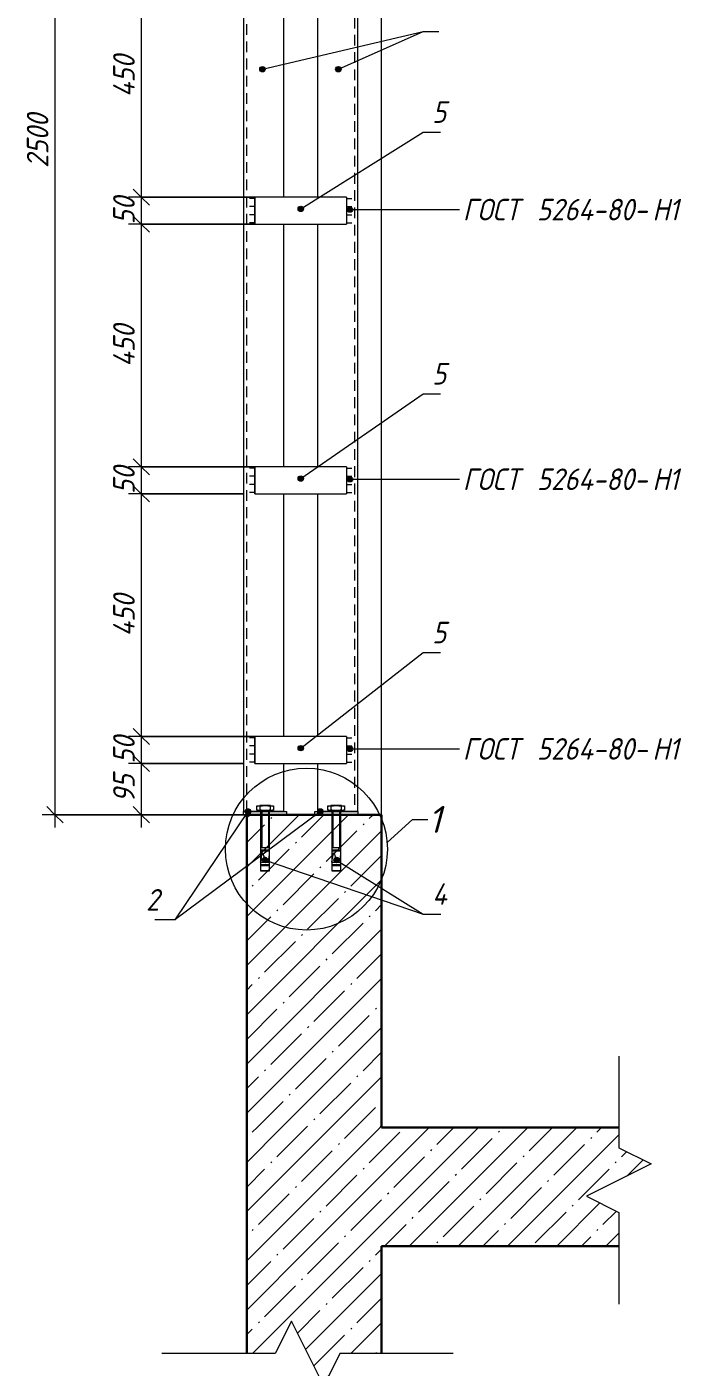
# Model space of a CAD drawing. Header units: millimetres. Extents: x 1525 to 46824, y -520 to 14115.
# Drawn here: x 19847 to 21060, y 3675 to 6161 of the extents above; entities that cross this region are included whole.
import ezdxf

# ---------------------------------------------------------------- set-up
doc = ezdxf.new("R2010")
doc.units = ezdxf.units.MM
doc.linetypes.add('200_ШТРИХ_ш1п0_6_', pattern=[32, 20, -12])
for name, color, linetype, lineweight in [('A-ANNO-DIMS', 7, 'Continuous', 9), ('A-ANNO-DIMS-20', 7, 'Continuous', 9), ('A-DETL-1', 7, 'Continuous', 5), ('A-DETL-2', 7, '200_ШТРИХ_ш1п0_6_', 5), ('A-DETL-GENF-1', 7, 'Continuous', 5), ('A-FLOR-FNSH-1', 7, 'Continuous', 30), ('A-FLOR-PATT-1', 7, 'Continuous', 5), ('A-GENM', 7, 'Continuous', 9), ('A-GENM-IDEN', 7, 'Continuous', 9), ('A-WALL-1', 7, 'Continuous', 30), ('A-WALL-PATT-1', 7, 'Continuous', 5), ('G-ANNO-TEXT', 7, 'Continuous', 9), ('S-COLS', 7, 'Continuous', 9)]:
    doc.layers.add(name, color=color, linetype=linetype, lineweight=lineweight)
doc.styles.add('ISOCPEUR_I_1', font='isocpeui.ttf', dxfattribs={"width": 0.9, "height": 40})
doc.styles.add('ISOCPEUR_I_2', font='isocpeui.ttf', dxfattribs={"height": 50})
doc.dimstyles.new('ISO-2_0_0_9К_СРЕДНИЙ', dxfattribs={"dimscale": 304.8, "dimtxt": 39.839247, "dimasz": 0.098425, "dimexe": 0.07874, "dimexo": 0, "dimgap": 0, "dimtad": 1, "dimdec": 0, "dimzin": 0, "dimdsep": 46, "dimtxsty": 'ISOCPEUR_I_1', "dimblk1": 'OBLIQUE', "dimblk2": 'OBLIQUE', "dimsah": 1, "dimcen": 0.09, "dimdle": 0.07874, "dimazin": 0, "dimtfac": 1, "dimtdec": 4, "dimtix": 1, "dimtmove": 0, "dimatfit": 3, "dimfxl": 1, "dimtvp": 1, "dimtolj": 1, "dimtzin": 0, "dimarcsym": 2})
pattern_1 = [(45, (21781.83, 4305), (-45.6197, 45.6197), []), (45, (21827.45, 4305), (-45.6197, 45.6197), [80.645, -16.129, 2.682, -13.447])]

# ---------------------------------------------------------------- blocks, each defined once
blk = doc.blocks.new('Фахверк_Влож_Полоса боковая - Полоса_Фахверка-25655111-АР1_1_Ф-11 и Ф-11_1_2-3 эт_ - зависимый')
at = {"layer": 'A-GENM'}
for p, q in [((-85, 6795), (-85, 6845)), ((85, 6845), (-85, 6845)), ((85, 6845), (85, 6795)), ((-85, 6795), (85, 6795))]:
    blk.add_line(p, q, dxfattribs=at)
blk = doc.blocks.new('Фахверк_Влож_Уголок - Уголок_Фахверка-25655112-АР1_1_Ф-11 и Ф-11_1_2-3 эт_ - зависимый')
at = {"layer": 'A-GENM'}
for p, q in [((31, 7170), (31, 6845)), ((106, 4706), (106, 7170)), ((31, 6795), (31, 6345)), ((31, 6295), (31, 5845)), ((31, 5795), (31, 5345)), ((31, 5295), (31, 4845)), ((31, 4795), (31, 4706)), ((106, 4706), (31, 4706))]:
    blk.add_line(p, q, dxfattribs=at)
blk = doc.blocks.new('Фахверк_Влож_Полоса нижняя - Полоса_Фахверка-25617960-АР1_1_Ф-11 и Ф-11_1_2-3 эт_ - зависимый')
at = {"layer": 'A-GENM'}
for p, q in [((26, 4700), (26, 4706)), ((26, 4706), (106, 4706)), ((106, 4706), (106, 4700))]:
    blk.add_line(p, q, dxfattribs=at)
blk = doc.blocks.new('Фахверк_Влож_Полоса нижняя - Полоса_Фахверка-V1-АР1_1_Ф-11 и Ф-11_1_2-3 эт_ - зависимый')
at = {"layer": 'A-GENM'}
for p, q in [((-106, 4700), (-106, 4706)), ((-106, 4706), (-26, 4706)), ((-106, 4700), (-100, 4700)), ((-26, 4706), (-26, 4700))]:
    blk.add_line(p, q, dxfattribs=at)
blk = doc.blocks.new('Фахверк_Влож_Уголок - Уголок_Фахверка-25655113-АР1_1_Ф-11 и Ф-11_1_2-3 эт_ - зависимый')
at = {"layer": 'A-GENM'}
for p, q in [((-106, 7170), (-31, 7170)), ((-106, 7170), (-106, 4706)), ((-31, 6845), (-31, 7170)), ((-31, 6345), (-31, 6795)), ((-31, 5845), (-31, 6295)), ((-31, 5345), (-31, 5795)), ((-31, 4845), (-31, 5295)), ((-31, 4706), (-31, 4795)), ((-31, 4706), (-106, 4706))]:
    blk.add_line(p, q, dxfattribs=at)
blk = doc.blocks.new('DET_L_Линия разрыва1 - М20-27084405-АР1_1_Ф-11 и Ф-11_1_2-3 эт_ - зависимый')
at = {"layer": 'A-DETL-GENF-1'}
for p, q in [((590, 4252.5), (590, 4082.5)), ((590, 4082.5), (650, 4052.5)), ((650, 4052.5), (530, 3992.5)), ((530, 3992.5), (590, 3962.5)), ((590, 3962.5), (590, 3792.5))]:
    blk.add_line(p, q, dxfattribs=at)
blk = doc.blocks.new('DET_L_Линия разрыва1 - М20-27084429-АР1_1_Ф-11 и Ф-11_1_2-3 эт_ - зависимый')
at = {"layer": 'A-DETL-GENF-1'}
for p, q in [((-17.2, 3761), (-47.2, 3701)), ((42.8, 3641), (-17.2, 3761)), ((-47.2, 3701), (-257.2, 3701)), ((72.8, 3701), (42.8, 3641)), ((282.8, 3701), (72.8, 3701))]:
    blk.add_line(p, q, dxfattribs=at)
blk = doc.blocks.new('DIMBLOCK5-АР1_1_Ф-11 и Ф-11_1_2-3 эт_ - зависимый')
at = {"layer": 'A-ANNO-DIMS-20'}
for p, q in [((20269.7, 6295), (20035.3, 6295)), ((20059.3, 6295), (20059.3, 5845)), ((20059.3, 6295), (20269.7, 6295)), ((20269.7, 5845), (20035.3, 5845)), ((20059.3, 5845), (20269.7, 5845))]:
    blk.add_line(p, q, dxfattribs=at)
at = {"layer": 'A-ANNO-DIMS-20', "lineweight": 20}
for p, q in [((20059.3, 6295), (20044.3, 6310)), ((20059.3, 6295), (20074.3, 6280)), ((20059.3, 5845), (20044.3, 5860)), ((20059.3, 5845), (20074.3, 5830))]:
    blk.add_line(p, q, dxfattribs=at)
at = {"layer": 'A-ANNO-DIMS-20', "color": 0, "insert": (20007.1, 6030.5), "char_height": 40, "width": 94.695, "attachment_point": 1, "rotation": 90, "line_spacing_factor": 1.149209, "style": 'ISOCPEUR_I_1'}
blk.add_mtext('450', dxfattribs=at)
blk = doc.blocks.new('_Oblique')
at = {"color": 0, "linetype": 'ByBlock', "lineweight": -2}
blk.add_line((-0.5, -0.5), (0.5, 0.5), dxfattribs=at)
blk = doc.blocks.new('DIMBLOCK6-АР1_1_Ф-11 и Ф-11_1_2-3 эт_ - зависимый')
at = {"layer": 'A-ANNO-DIMS-20'}
for p, q in [((20269.7, 5845), (20035.3, 5845)), ((20059.3, 5845), (20059.3, 5795)), ((20059.3, 5845), (20269.7, 5845)), ((20269.7, 5795), (20035.3, 5795)), ((20059.3, 5795), (20269.7, 5795))]:
    blk.add_line(p, q, dxfattribs=at)
at = {"layer": 'A-ANNO-DIMS-20', "lineweight": 20}
for p, q in [((20059.3, 5845), (20044.3, 5860)), ((20059.3, 5845), (20074.3, 5830)), ((20059.3, 5795), (20044.3, 5810)), ((20059.3, 5795), (20074.3, 5780))]:
    blk.add_line(p, q, dxfattribs=at)
at = {"layer": 'A-ANNO-DIMS-20', "color": 0, "insert": (20007.1, 5794.7), "char_height": 40, "width": 60.678, "attachment_point": 1, "rotation": 90, "line_spacing_factor": 1.149209, "style": 'ISOCPEUR_I_1'}
blk.add_mtext('50', dxfattribs=at)
blk = doc.blocks.new('DIMBLOCK7-АР1_1_Ф-11 и Ф-11_1_2-3 эт_ - зависимый')
at = {"layer": 'A-ANNO-DIMS-20'}
for p, q in [((20269.7, 5795), (20035.3, 5795)), ((20059.3, 5795), (20059.3, 5345)), ((20059.3, 5795), (20269.7, 5795)), ((20269.7, 5345), (20035.3, 5345)), ((20059.3, 5345), (20269.7, 5345))]:
    blk.add_line(p, q, dxfattribs=at)
at = {"layer": 'A-ANNO-DIMS-20', "lineweight": 20}
for p, q in [((20059.3, 5795), (20044.3, 5810)), ((20059.3, 5795), (20074.3, 5780)), ((20059.3, 5345), (20044.3, 5360)), ((20059.3, 5345), (20074.3, 5330))]:
    blk.add_line(p, q, dxfattribs=at)
at = {"layer": 'A-ANNO-DIMS-20', "color": 0, "insert": (20007.1, 5530.5), "char_height": 40, "width": 94.695, "attachment_point": 1, "rotation": 90, "line_spacing_factor": 1.149209, "style": 'ISOCPEUR_I_1'}
blk.add_mtext('450', dxfattribs=at)
blk = doc.blocks.new('DIMBLOCK8-АР1_1_Ф-11 и Ф-11_1_2-3 эт_ - зависимый')
at = {"layer": 'A-ANNO-DIMS-20'}
for p, q in [((20269.7, 5345), (20035.3, 5345)), ((20059.3, 5345), (20059.3, 5295)), ((20059.3, 5345), (20269.7, 5345)), ((20248.7, 5295), (20035.3, 5295)), ((20059.3, 5295), (20248.7, 5295))]:
    blk.add_line(p, q, dxfattribs=at)
at = {"layer": 'A-ANNO-DIMS-20', "lineweight": 20}
for p, q in [((20059.3, 5345), (20044.3, 5360)), ((20059.3, 5345), (20074.3, 5330)), ((20059.3, 5295), (20044.3, 5310)), ((20059.3, 5295), (20074.3, 5280))]:
    blk.add_line(p, q, dxfattribs=at)
at = {"layer": 'A-ANNO-DIMS-20', "color": 0, "insert": (20007.1, 5294.7), "char_height": 40, "width": 60.678, "attachment_point": 1, "rotation": 90, "line_spacing_factor": 1.149209, "style": 'ISOCPEUR_I_1'}
blk.add_mtext('50', dxfattribs=at)
blk = doc.blocks.new('DIMBLOCK9-АР1_1_Ф-11 и Ф-11_1_2-3 эт_ - зависимый')
at = {"layer": 'A-ANNO-DIMS-20'}
for p, q in [((20248.7, 5295), (20035.3, 5295)), ((20059.3, 5295), (20059.3, 4845)), ((20059.3, 5295), (20248.7, 5295)), ((20269.7, 4845), (20035.3, 4845)), ((20059.3, 4845), (20269.7, 4845))]:
    blk.add_line(p, q, dxfattribs=at)
at = {"layer": 'A-ANNO-DIMS-20', "lineweight": 20}
for p, q in [((20059.3, 5295), (20044.3, 5310)), ((20059.3, 5295), (20074.3, 5280)), ((20059.3, 4845), (20044.3, 4860)), ((20059.3, 4845), (20074.3, 4830))]:
    blk.add_line(p, q, dxfattribs=at)
at = {"layer": 'A-ANNO-DIMS-20', "color": 0, "insert": (20007.1, 5030.5), "char_height": 40, "width": 94.695, "attachment_point": 1, "rotation": 90, "line_spacing_factor": 1.149209, "style": 'ISOCPEUR_I_1'}
blk.add_mtext('450', dxfattribs=at)
blk = doc.blocks.new('DIMBLOCK10-АР1_1_Ф-11 и Ф-11_1_2-3 эт_ - зависимый')
at = {"layer": 'A-ANNO-DIMS-20', "lineweight": 20}
for p, q in [((20059.3, 4845), (20044.3, 4860)), ((20059.3, 4845), (20074.3, 4830)), ((20059.3, 4795), (20044.3, 4810)), ((20059.3, 4795), (20074.3, 4780))]:
    blk.add_line(p, q, dxfattribs=at)
at = {"layer": 'A-ANNO-DIMS-20'}
for p, q in [((20269.7, 4845), (20035.3, 4845)), ((20059.3, 4845), (20059.3, 4795)), ((20059.3, 4845), (20269.7, 4845)), ((20248.7, 4795), (20035.3, 4795)), ((20059.3, 4795), (20248.7, 4795))]:
    blk.add_line(p, q, dxfattribs=at)
at = {"layer": 'A-ANNO-DIMS-20', "color": 0, "insert": (20007.1, 4794.7), "char_height": 40, "width": 60.678, "attachment_point": 1, "rotation": 90, "line_spacing_factor": 1.149209, "style": 'ISOCPEUR_I_1'}
blk.add_mtext('50', dxfattribs=at)
blk = doc.blocks.new('DIMBLOCK11-АР1_1_Ф-11 и Ф-11_1_2-3 эт_ - зависимый')
at = {"layer": 'A-ANNO-DIMS-20', "lineweight": 20}
for p, q in [((20059.3, 4795), (20044.3, 4810)), ((20059.3, 4795), (20074.3, 4780)), ((20059.3, 4700), (20044.3, 4715)), ((20059.3, 4700), (20074.3, 4685))]:
    blk.add_line(p, q, dxfattribs=at)
at = {"layer": 'A-ANNO-DIMS-20'}
for p, q in [((20248.7, 4795), (20035.3, 4795)), ((20059.3, 4795), (20059.3, 4676)), ((20059.3, 4795), (20248.7, 4795)), ((20254.7, 4700), (20035.3, 4700)), ((20059.3, 4700), (20254.7, 4700))]:
    blk.add_line(p, q, dxfattribs=at)
at = {"layer": 'A-ANNO-DIMS-20', "color": 0, "insert": (20007.1, 4722.2), "char_height": 40, "width": 60.678, "attachment_point": 1, "rotation": 90, "line_spacing_factor": 1.149209, "style": 'ISOCPEUR_I_1'}
blk.add_mtext('95', dxfattribs=at)
blk = doc.blocks.new('DIMBLOCK12-АР1_1_Ф-11 и Ф-11_1_2-3 эт_ - зависимый')
at = {"layer": 'A-ANNO-DIMS-20', "lineweight": 20}
for p, q in [((19899.3, 7200), (19884.3, 7215)), ((19899.3, 7200), (19914.3, 7185)), ((19899.3, 4700), (19884.3, 4715)), ((19899.3, 4700), (19914.3, 4685))]:
    blk.add_line(p, q, dxfattribs=at)
at = {"layer": 'A-ANNO-DIMS-20'}
for p, q in [((19899.3, 7224), (19899.3, 4676)), ((20254.7, 7200), (19875.3, 7200)), ((19899.3, 7200), (20254.7, 7200)), ((20254.7, 4700), (19875.3, 4700)), ((19899.3, 4700), (20254.7, 4700))]:
    blk.add_line(p, q, dxfattribs=at)
at = {"layer": 'A-ANNO-DIMS-20', "color": 0, "insert": (19847.1, 5899.4), "char_height": 40, "width": 121.356, "attachment_point": 1, "rotation": 90, "line_spacing_factor": 1.149209, "style": 'ISOCPEUR_I_1'}
blk.add_mtext('2500', dxfattribs=at)

msp = doc.modelspace()

# ---------------------------------------------------------------- hatches: boundary and pattern name
at = {"layer": 'A-FLOR-PATT-1'}
h = msp.add_hatch(dxfattribs=at)
h.set_pattern_fill('FP_1', color=256, style=0, pattern_type=2)
h.set_pattern_definition(pattern_1)
h.paths.add_polyline_path([(20254.68582, 3900), (20944.68582, 3900), (20944.68582, 3962.45403), (20884.68582, 3992.45403), (21004.68582, 4052.45403), (20944.68582, 4082.45403), (20944.68582, 4120), (20254.68582, 4120)], flags=0)
at = {"layer": 'A-GENM-IDEN'}
h = msp.add_hatch(color=256, dxfattribs=at)
edge = h.paths.add_edge_path(flags=0)
edge.add_arc((20283.77151, 6082.38848), 5, 0, 360)
h = msp.add_hatch(color=256, dxfattribs=at)
edge = h.paths.add_edge_path(flags=0)
edge.add_arc((20424.56819, 6082.38848), 5, 0, 360)
h = msp.add_hatch(color=256, dxfattribs=at)
edge = h.paths.add_edge_path(flags=0)
edge.add_arc((20354.96467, 5823.32942), 5, 0, 360)
h = msp.add_hatch(color=256, dxfattribs=at)
edge = h.paths.add_edge_path(flags=0)
edge.add_arc((20354.96467, 5323.32942), 5, 0, 360)
h = msp.add_hatch(color=256, dxfattribs=at)
edge = h.paths.add_edge_path(flags=0)
edge.add_arc((20354.96467, 4823.32942), 5, 0, 360)
h = msp.add_hatch(color=256, dxfattribs=at)
edge = h.paths.add_edge_path(flags=0)
edge.add_arc((20256.87383, 4706), 5, 0, 360)
h = msp.add_hatch(color=256, dxfattribs=at)
edge = h.paths.add_edge_path(flags=0)
edge.add_arc((20391.22859, 4706), 5, 0, 360)
h = msp.add_hatch(color=256, dxfattribs=at)
edge = h.paths.add_edge_path(flags=0)
edge.add_arc((20288.60878, 4615.93568), 5, 0, 360)
h = msp.add_hatch(color=256, dxfattribs=at)
edge = h.paths.add_edge_path(flags=0)
edge.add_arc((20421.35074, 4615.93568), 5, 0, 360)
at = {"layer": 'A-WALL-PATT-1'}
h = msp.add_hatch(dxfattribs=at)
h.set_pattern_fill('FP_1', color=256, style=0, pattern_type=2)
h.set_pattern_definition(pattern_1)
h.paths.add_polyline_path([(20254.68582, 4120), (20504.68582, 4120), (20504.68582, 4700), (20254.68582, 4700)], flags=0)
h = msp.add_hatch(dxfattribs=at)
h.set_pattern_fill('FP_1', color=256, style=0, pattern_type=2)
h.set_pattern_definition(pattern_1)
h.paths.add_polyline_path([(20397.52326, 3641.01321), (20427.52326, 3701.01321), (20504.68582, 3701.01321), (20504.68582, 3900), (20254.68582, 3900), (20254.68582, 3701.01321), (20307.52326, 3701.01321), (20337.52326, 3761.01321), (20367.52326, 3701.01321)], flags=0)
at = {"layer": 'G-ANNO-TEXT'}
h = msp.add_hatch(color=256, dxfattribs=at)
edge = h.paths.add_edge_path(flags=0)
edge.add_arc((20446.16296, 5821.99135), 5, 0, 360)
h = msp.add_hatch(color=256, dxfattribs=at)
edge = h.paths.add_edge_path(flags=0)
edge.add_arc((20446.16296, 5321.99135), 5, 0, 360)
h = msp.add_hatch(color=256, dxfattribs=at)
edge = h.paths.add_edge_path(flags=0)
edge.add_arc((20446.16296, 4821.99135), 5, 0, 360)

# ---------------------------------------------------------------- linework, layer by layer
at = {"layer": 'A-DETL-1'}
for p, q in [((20269.68582, 5842.5), (20259.68582, 5842.5)), ((20269.68582, 5845), (20269.68582, 5795)), ((20439.68582, 5845), (20439.68582, 5795)), ((20439.68582, 5842.5), (20449.68582, 5842.5)), ((20269.68582, 5827.5), (20259.68582, 5827.5)), ((20439.68582, 5827.5), (20449.68582, 5827.5)), ((20269.68582, 5812.5), (20259.68582, 5812.5)), ((20269.68582, 5797.5), (20259.68582, 5797.5)), ((20439.68582, 5812.5), (20449.68582, 5812.5)), ((20439.68582, 5797.5), (20449.68582, 5797.5)), ((20269.68582, 5345), (20269.68582, 5295)), ((20439.68582, 5345), (20439.68582, 5295)), ((20269.68582, 5342.5), (20259.68582, 5342.5)), ((20269.68582, 5327.5), (20259.68582, 5327.5)), ((20439.68582, 5342.5), (20449.68582, 5342.5)), ((20439.68582, 5327.5), (20449.68582, 5327.5)), ((20269.68582, 5312.5), (20259.68582, 5312.5)), ((20269.68582, 5297.5), (20259.68582, 5297.5)), ((20439.68582, 5312.5), (20449.68582, 5312.5)), ((20439.68582, 5297.5), (20449.68582, 5297.5)), ((20269.68582, 4842.5), (20259.68582, 4842.5)), ((20269.68582, 4827.5), (20259.68582, 4827.5)), ((20269.68582, 4845), (20269.68582, 4795)), ((20439.68582, 4845), (20439.68582, 4795)), ((20439.68582, 4842.5), (20449.68582, 4842.5)), ((20439.68582, 4827.5), (20449.68582, 4827.5)), ((20269.68582, 4812.5), (20259.68582, 4812.5)), ((20269.68582, 4797.5), (20259.68582, 4797.5)), ((20439.68582, 4812.5), (20449.68582, 4812.5)), ((20439.68582, 4797.5), (20449.68582, 4797.5)), ((20273.27789, 4716.39795), (20278.7665, 4717.16681)), ((20273.27789, 4708.20467), (20273.27789, 4716.39795)), ((20278.7665, 4707.43581), (20273.27789, 4708.20467)), ((20301.3605, 4707.43581), (20276.01113, 4707.43581)), ((20276.01113, 4707.43581), (20276.01113, 4706)), ((20301.3605, 4706), (20276.01113, 4706)), ((20298.60514, 4717.18427), (20278.7665, 4717.18427)), ((20278.7665, 4717.18427), (20278.7665, 4707.43581)), ((20298.60514, 4707.43581), (20278.7665, 4707.43581)), ((20280.41972, 4706), (20280.41972, 4596)), ((20282.52816, 4706), (20282.52816, 4638.94232)), ((20283.14223, 4706), (20285.18496, 4706)), ((20294.84347, 4706), (20294.84347, 4638.94232)), ((20296.95192, 4596), (20296.95192, 4706)), ((20298.60514, 4707.43581), (20298.60514, 4717.18427)), ((20298.60514, 4717.16681), (20304.09374, 4716.39795)), ((20304.09374, 4708.20467), (20298.60514, 4707.43581)), ((20301.3605, 4706), (20301.3605, 4707.43581)), ((20304.09374, 4716.39795), (20304.09374, 4708.20467)), ((20405.27789, 4716.39795), (20410.7665, 4717.16681)), ((20405.27789, 4708.20467), (20405.27789, 4716.39795)), ((20410.7665, 4707.43581), (20405.27789, 4708.20467)), ((20433.3605, 4707.43581), (20408.01113, 4707.43581)), ((20408.01113, 4707.43581), (20408.01113, 4706)), ((20433.3605, 4706), (20408.01113, 4706)), ((20430.60514, 4717.18427), (20410.7665, 4717.18427)), ((20410.7665, 4717.18427), (20410.7665, 4707.43581)), ((20430.60514, 4707.43581), (20410.7665, 4707.43581)), ((20412.41972, 4706), (20412.41972, 4596)), ((20414.52816, 4706), (20414.52816, 4638.94232)), ((20415.14223, 4706), (20417.18496, 4706)), ((20426.84347, 4706), (20426.84347, 4638.94232)), ((20428.95192, 4596), (20428.95192, 4706)), ((20430.60514, 4707.43581), (20430.60514, 4717.18427)), ((20430.60514, 4717.16681), (20436.09374, 4716.39795)), ((20436.09374, 4708.20467), (20430.60514, 4707.43581)), ((20433.3605, 4706), (20433.3605, 4707.43581)), ((20436.09374, 4716.39795), (20436.09374, 4708.20467)), ((20280.41972, 4638.94232), (20296.95192, 4638.94232)), ((20280.41972, 4634.80927), (20296.95192, 4634.80927)), ((20280.41972, 4632.74274), (20296.95192, 4632.74274)), ((20282.48624, 4634.80927), (20282.48624, 4632.74274)), ((20282.57497, 4634.80927), (20282.57497, 4632.74274)), ((20412.41972, 4638.94232), (20428.95192, 4638.94232)), ((20412.41972, 4634.80927), (20428.95192, 4634.80927)), ((20412.41972, 4632.74274), (20428.95192, 4632.74274)), ((20414.48624, 4634.80927), (20414.48624, 4632.74274)), ((20414.57497, 4634.80927), (20414.57497, 4632.74274)), ((20280.41972, 4611.77981), (20296.95192, 4611.77981)), ((20280.41972, 4607.64676), (20296.95192, 4607.64676)), ((20281.39164, 4605.58023), (20295.97999, 4605.58023)), ((20412.41972, 4611.77981), (20428.95192, 4611.77981)), ((20412.41972, 4607.64676), (20428.95192, 4607.64676)), ((20413.39164, 4605.58023), (20427.97999, 4605.58023)), ((20296.95192, 4596), (20280.41972, 4596)), ((20280.41972, 4596), (20296.95192, 4596)), ((20428.95192, 4596), (20412.41972, 4596)), ((20412.41972, 4596), (20428.95192, 4596))]:
    msp.add_line(p, q, dxfattribs=at)
msp.add_circle((20365.37616, 4636.13346), 150, dxfattribs=at)
for centre, radius, start, end in [((20276.40675, 4711.87733), 4.22871, 56.08031185, 137.72360384), ((20276.40675, 4712.74275), 4.22871, 222.27639616, 303.91968815), ((20288.68582, 4673.46125), 42.8477, 76.61449587, 103.38550413), ((20288.68582, 4751.15883), 42.8477, 256.61449587, 283.38550413), ((20300.96488, 4711.87733), 4.22871, 42.27639616, 123.91968816), ((20300.96488, 4712.74275), 4.22871, 236.08031184, 317.72360384), ((20408.40675, 4711.87733), 4.22871, 56.08031185, 137.72360384), ((20408.40675, 4712.74275), 4.22871, 222.27639616, 303.91968815), ((20420.68582, 4673.46125), 42.8477, 76.61449587, 103.38550413), ((20420.68582, 4751.15883), 42.8477, 256.61449587, 283.38550413), ((20432.96488, 4711.87733), 4.22871, 42.27639616, 123.91968816), ((20432.96488, 4712.74275), 4.22871, 236.08031184, 317.72360384), ((20281.60032, 4606.9402), 1.37588, 210.89948546, 261.27655106), ((20295.77131, 4606.9402), 1.37588, 278.72344894, 329.10051461), ((20413.60032, 4606.9402), 1.37588, 210.89948546, 261.27655106), ((20427.77131, 4606.9402), 1.37588, 278.72344894, 329.10051461)]:
    msp.add_arc(centre, radius, start, end, dxfattribs=at)
for points in [[(20280.41972, 4611.77981), (20281.59956, 4616.49645), (20284.0615, 4641.95494), (20287.82258, 4604.48281), (20296.95192, 4616.47059), (20296.95192, 4627.4686)], [(20412.41972, 4611.77981), (20413.59956, 4616.49645), (20416.0615, 4641.95494), (20419.82258, 4604.48281), (20428.95192, 4616.47059), (20428.95192, 4627.4686)]]:
    msp.add_open_spline(points, degree=3, knots=[3.9471277548, 3.9471277548, 3.9471277548, 3.9471277548, 10.0959961781, 20.1294367149, 28.5838158581, 28.5838158581, 28.5838158581, 28.5838158581], dxfattribs=at)
at = {"layer": 'A-DETL-2'}
for p, q in [((20254.68582, 4706), (20254.68582, 7170)), ((20454.68582, 7170), (20454.68582, 4706))]:
    msp.add_line(p, q, dxfattribs=at)
at = {"layer": 'A-FLOR-FNSH-1'}
for p, q in [((20254.68582, 4120), (20254.68582, 3900)), ((20944.68582, 4120), (20504.68582, 4120)), ((20504.68582, 3900), (20944.68582, 3900))]:
    msp.add_line(p, q, dxfattribs=at)
at = {"layer": 'A-GENM-IDEN'}
for p, q in [((20283.77151, 6082.38848), (20581.74723, 6152.2928)), ((20424.56819, 6082.38848), (20581.74723, 6152.2928)), ((20581.74723, 6152.2928), (20611.06626, 6152.2928)), ((20581.74723, 6152.2928), (20611.06626, 6152.2928)), ((20354.96467, 5823.32942), (20581.74723, 5965.65779)), ((20581.74723, 5965.65779), (20613.96766, 5965.65779)), ((20354.96467, 5323.32942), (20581.74723, 5480.41306)), ((20581.74723, 5480.41306), (20613.96766, 5480.41306)), ((20354.96467, 4823.32942), (20581.74723, 5000.4733)), ((20581.74723, 5000.4733), (20613.96766, 5000.4733)), ((20391.22859, 4706), (20121.59558, 4504.89518)), ((20256.87383, 4706), (20121.59558, 4504.89518)), ((20288.60878, 4615.93568), (20581.74723, 4515.48812)), ((20421.35074, 4615.93568), (20581.74723, 4515.48812)), ((20121.59558, 4504.89518), (20084.23843, 4504.89518)), ((20121.59558, 4504.89518), (20084.23843, 4504.89518)), ((20581.74723, 4515.48812), (20614.61332, 4515.48812)), ((20581.74723, 4515.48812), (20614.61332, 4515.48812))]:
    msp.add_line(p, q, dxfattribs=at)
for centre in [(20283.77151, 6082.38848), (20424.56819, 6082.38848), (20354.96467, 5823.32942), (20354.96467, 5323.32942), (20354.96467, 4823.32942), (20256.87383, 4706), (20391.22859, 4706), (20288.60878, 4615.93568), (20421.35074, 4615.93568)]:
    msp.add_circle(centre, 5, dxfattribs=at)
at = {"layer": 'A-WALL-1'}
for p, q in [((20504.68582, 4700), (20254.68582, 4700)), ((20254.68582, 4700), (20254.68582, 4120)), ((20504.68582, 4120), (20504.68582, 4700)), ((20254.68582, 3900), (20254.68582, 3701.01321)), ((20504.68582, 3701.01321), (20504.68582, 3900))]:
    msp.add_line(p, q, dxfattribs=at)
at = {"layer": 'G-ANNO-TEXT'}
for p, q in [((20446.16296, 5821.99135), (20649.32486, 5821.99135)), ((20446.16296, 5321.99135), (20649.32486, 5321.99135)), ((20446.16296, 4821.99135), (20649.32486, 4821.99135)), ((20514.76883, 4648.36097), (20561.80901, 4691.21739)), ((20561.80901, 4691.21739), (20590.39195, 4691.21739))]:
    msp.add_line(p, q, dxfattribs=at)
for centre in [(20446.16296, 5821.99135), (20446.16296, 5321.99135), (20446.16296, 4821.99135)]:
    msp.add_circle(centre, 5, dxfattribs=at)
at = {"layer": 'S-COLS'}
msp.add_line((20504.68581, 4700), (20504.68581, 7200), dxfattribs=at)

# ---------------------------------------------------------------- block references
at = {"layer": 'A-DETL-GENF-1'}
for name in ['DET_L_Линия разрыва1 - М20-27084405-АР1_1_Ф-11 и Ф-11_1_2-3 эт_ - зависимый', 'DET_L_Линия разрыва1 - М20-27084429-АР1_1_Ф-11 и Ф-11_1_2-3 эт_ - зависимый']:
    msp.add_blockref(name, (20354.68581, 0), dxfattribs=at)
at = {"layer": 'A-GENM'}
for name, p in [('Фахверк_Влож_Уголок - Уголок_Фахверка-25655113-АР1_1_Ф-11 и Ф-11_1_2-3 эт_ - зависимый', (20354.68581, 0)), ('Фахверк_Влож_Уголок - Уголок_Фахверка-25655112-АР1_1_Ф-11 и Ф-11_1_2-3 эт_ - зависимый', (20354.68581, 0)), ('Фахверк_Влож_Полоса боковая - Полоса_Фахверка-25655111-АР1_1_Ф-11 и Ф-11_1_2-3 эт_ - зависимый', (20354.68581, -1000)), ('Фахверк_Влож_Полоса боковая - Полоса_Фахверка-25655111-АР1_1_Ф-11 и Ф-11_1_2-3 эт_ - зависимый', (20354.68581, -1500)), ('Фахверк_Влож_Полоса боковая - Полоса_Фахверка-25655111-АР1_1_Ф-11 и Ф-11_1_2-3 эт_ - зависимый', (20354.68581, -2000)), ('Фахверк_Влож_Полоса нижняя - Полоса_Фахверка-V1-АР1_1_Ф-11 и Ф-11_1_2-3 эт_ - зависимый', (20354.68581, 0)), ('Фахверк_Влож_Полоса нижняя - Полоса_Фахверка-25617960-АР1_1_Ф-11 и Ф-11_1_2-3 эт_ - зависимый', (20354.68581, 0))]:
    msp.add_blockref(name, p, dxfattribs=at)

# ---------------------------------------------------------------- texts
at = {"layer": 'A-GENM-IDEN', "char_height": 40, "attachment_point": 1, "style": 'ISOCPEUR_I_1'}
for s, insert, width in [('\\fISOCPEUR|b0|i1|c204|p34|;\\W.9;5', (20598.50332, 6022.8807), 31.746825), ('\\fISOCPEUR|b0|i1|c204|p34|;\\W.9;5', (20598.50332, 5537.63598), 31.746825), ('\\fISOCPEUR|b0|i1|c204|p34|;\\W.9;5', (20598.50332, 5057.69622), 31.746825), ('\\fISOCPEUR|b0|i1|c204|p34|;\\W.9;2', (20068.1793, 4562.1181), 31.746825), ('\\fISOCPEUR|b0|i1|c204|p34|;\\W.9;2', (20068.1793, 4562.1181), 31.746825), ('\\fISOCPEUR|b0|i1|c204|p34|;\\W.9;4', (20598.50332, 4572.71104), 37.518975), ('\\fISOCPEUR|b0|i1|c204|p34|;\\W.9;4', (20598.50332, 4572.71104), 37.518975)]:
    msp.add_mtext(s, dxfattribs=dict(at, insert=insert, width=width))
at = {"layer": 'G-ANNO-TEXT', "attachment_point": 1}
for s, insert, char_height, width, style in [('ГОСТ', (20655.32486, 5841.99135), 40, 138.5316, 'ISOCPEUR_I_1'), (' 5264-80-', (20769.62486, 5841.99135), 40, 287.1644625, 'ISOCPEUR_I_1'), ('\\fISOCPEUR|b0|i1|c204|p34|;\\W.9;Н', (21006.55923, 5841.99135), 40, 37.518975, 'ISOCPEUR_I_1'), ('\\fISOCPEUR|b0|i1|c204|p34|;\\W.9;1', (21037.51548, 5841.99135), 40, 23.0886, 'ISOCPEUR_I_1'), ('ГОСТ', (20655.32486, 5341.99135), 40, 138.5316, 'ISOCPEUR_I_1'), (' 5264-80-', (20769.62486, 5341.99135), 40, 287.1644625, 'ISOCPEUR_I_1'), ('\\fISOCPEUR|b0|i1|c204|p34|;\\W.9;Н', (21006.55923, 5341.99135), 40, 37.518975, 'ISOCPEUR_I_1'), ('\\fISOCPEUR|b0|i1|c204|p34|;\\W.9;1', (21037.51548, 5341.99135), 40, 23.0886, 'ISOCPEUR_I_1'), ('ГОСТ', (20655.32486, 4841.99135), 40, 138.5316, 'ISOCPEUR_I_1'), (' 5264-80-', (20769.62486, 4841.99135), 40, 287.1644625, 'ISOCPEUR_I_1'), ('\\fISOCPEUR|b0|i1|c204|p34|;\\W.9;Н', (21006.55923, 4841.99135), 40, 37.518975, 'ISOCPEUR_I_1'), ('\\fISOCPEUR|b0|i1|c204|p34|;\\W.9;1', (21037.51548, 4841.99135), 40, 23.0886, 'ISOCPEUR_I_1'), ('\\fISOCPEUR|b0|i1|c204|p34|;1', (20590.39195, 4716.21739), 50, 32.0675, 'ISOCPEUR_I_2')]:
    msp.add_mtext(s, dxfattribs=dict(at, insert=insert, char_height=char_height, width=width, style=style))

# ---------------------------------------------------------------- dimensions: what is measured, and where the dimension line sits
at = {"layer": 'A-ANNO-DIMS'}
for base, p1, p2, override, picture, middle in [((19899.34609, 4700), (20254.68582, 7200), (20254.68582, 4700), {"dimpost": '<>', "dimfxl": 2500}, 'DIMBLOCK12-АР1_1_Ф-11 и Ф-11_1_2-3 эт_ - зависимый', (19879.34609, 5950)), ((20059.34609, 5845), (20269.68582, 6295), (20269.68582, 5845), {"dimpost": '<>', "dimfxl": 450}, 'DIMBLOCK5-АР1_1_Ф-11 и Ф-11_1_2-3 эт_ - зависимый', (20039.34609, 6070)), ((20059.34609, 5795), (20269.68582, 5845), (20269.68582, 5795), {"dimpost": '<>', "dimfxl": 50}, 'DIMBLOCK6-АР1_1_Ф-11 и Ф-11_1_2-3 эт_ - зависимый', (20039.34609, 5820)), ((20059.34609, 5345), (20269.68582, 5795), (20269.68582, 5345), {"dimpost": '<>', "dimfxl": 450}, 'DIMBLOCK7-АР1_1_Ф-11 и Ф-11_1_2-3 эт_ - зависимый', (20039.34609, 5570)), ((20059.34609, 5295), (20269.68582, 5345), (20248.68582, 5295), {"dimpost": '<>', "dimfxl": 54.230987}, 'DIMBLOCK8-АР1_1_Ф-11 и Ф-11_1_2-3 эт_ - зависимый', (20039.34609, 5320)), ((20059.34609, 4845), (20248.68582, 5295), (20269.68582, 4845), {"dimpost": '<>', "dimfxl": 450.489734}, 'DIMBLOCK9-АР1_1_Ф-11 и Ф-11_1_2-3 эт_ - зависимый', (20039.34609, 5070)), ((20059.34609, 4795), (20269.68582, 4845), (20248.68582, 4795), {"dimpost": '<>', "dimfxl": 54.230987}, 'DIMBLOCK10-АР1_1_Ф-11 и Ф-11_1_2-3 эт_ - зависимый', (20039.34609, 4820)), ((20059.34609, 4700), (20248.68582, 4795), (20254.68582, 4700), {"dimpost": '<>', "dimfxl": 95.189285}, 'DIMBLOCK11-АР1_1_Ф-11 и Ф-11_1_2-3 эт_ - зависимый', (20039.34609, 4747.5))]:
    dim = msp.add_linear_dim(base=base, p1=p1, p2=p2, angle=90, dimstyle='ISO-2_0_0_9К_СРЕДНИЙ', override=override, dxfattribs=at)
    dim.commit()
    dim.dimension.update_dxf_attribs({"geometry": picture, "text_midpoint": middle})

doc.saveas('drawing.dxf')
